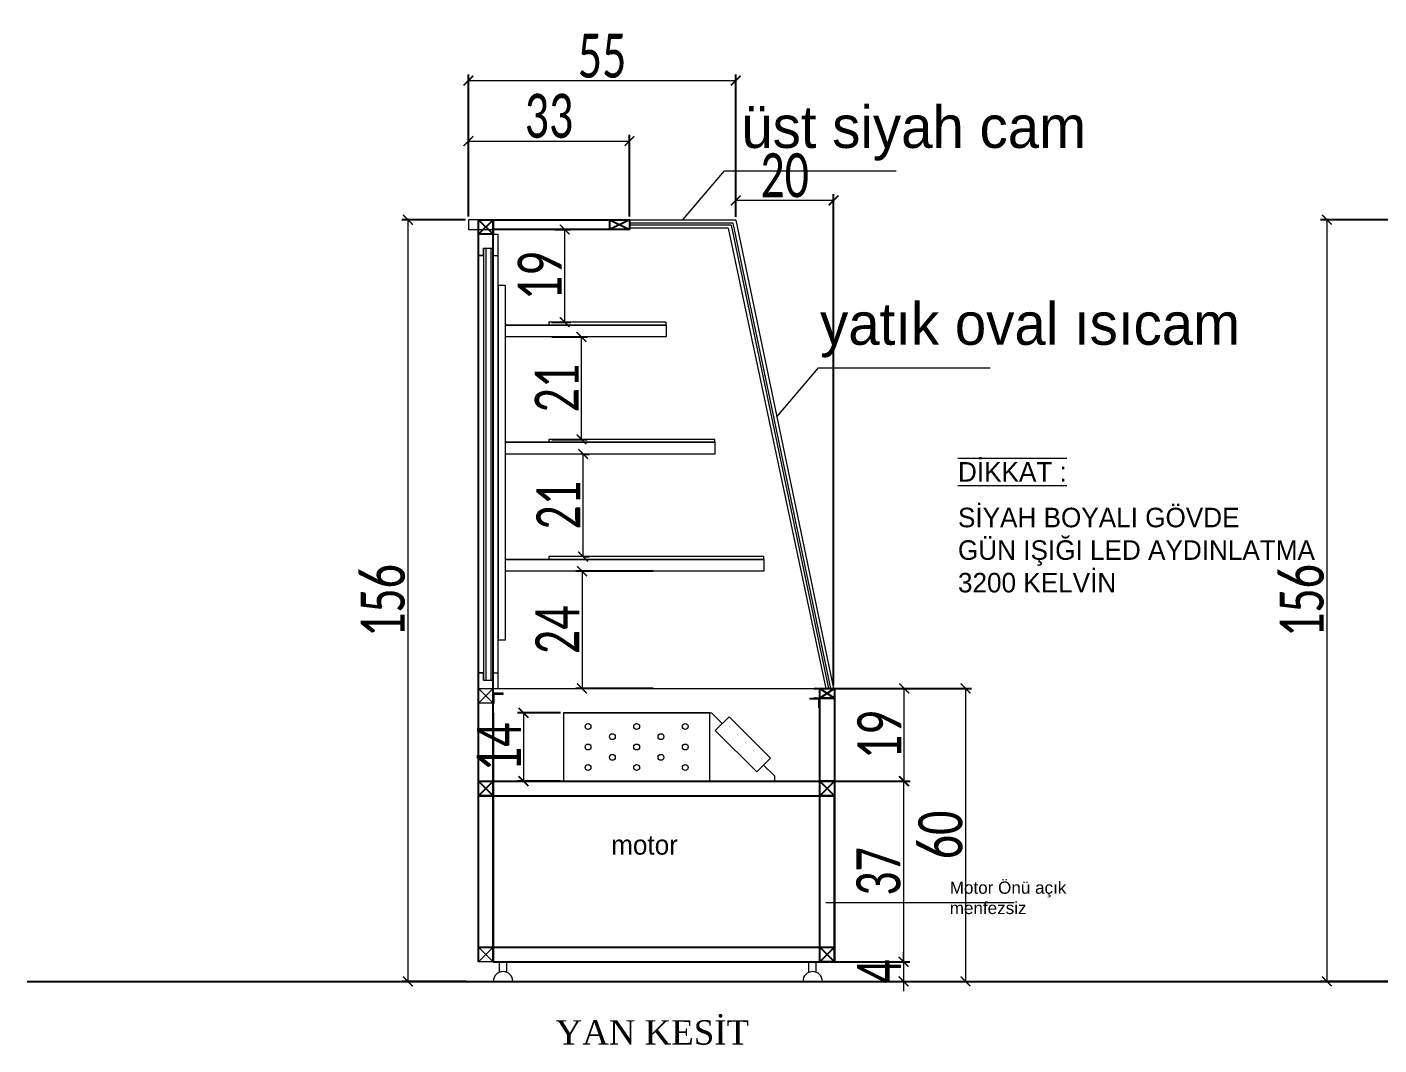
# Model space of a CAD drawing. Header units: millimetres. Extents: x 224378 to 227142, y -96761 to -95047.
# Drawn here: x 226178.7 to 226455.6, y -96304.6 to -96096.1 of the extents above; entities that cross this region are included whole.
import ezdxf
from ezdxf.enums import TextEntityAlignment as Align

# ---------------------------------------------------------------- set-up
doc = ezdxf.new("R2010")
doc.units = ezdxf.units.MM
doc.header["$PDMODE"] = 2
doc.layers.get('0').update_dxf_attribs({"lineweight": 20})
doc.layers.add('mutfak yazı', color=7, linetype='Continuous', lineweight=20)
doc.layers.add('t_olcu', color=252, linetype='Continuous', lineweight=20)
doc.layers.add('OLCULENEDIRME', color=210, linetype='Continuous')
doc.layers.add('PROFIL', color=7, linetype='Continuous')
doc.styles.add('antet', font='arial.ttf')
doc.styles.add('DC_TEXTSTYLE4', font='times.ttf', dxfattribs={"height": 0.2})
doc.styles.add('NESLİ', font='GOTHIC.TTF', dxfattribs={"height": 7})
doc.styles.add('TAKSİM', font='GOTHIC.TTF', dxfattribs={"height": 20})
doc.styles.add('Ölçü50', font='calibri.ttf', dxfattribs={"width": 0.7})
doc.dimstyles.new('olcu10', dxfattribs={"dimtxt": 9, "dimasz": 2, "dimexe": 1.25, "dimexo": 0.625, "dimgap": 0.5, "dimtad": 1, "dimdec": 1, "dimrnd": 0.5, "dimzin": 9, "dimtxsty": 'Ölçü50', "dimblk": 'ARCHTICK', "dimcen": 2, "dimclrd": 256, "dimclre": 256, "dimclrt": 6, "dimazin": 2, "dimtfac": 1, "dimtdec": 1, "dimtix": 1, "dimtmove": 0, "dimatfit": 3, "dimldrblk": 'ARCHTICK', "dimfxl": 1, "dimlwd": -1, "dimarcsym": 0})

# ---------------------------------------------------------------- blocks, each defined once
blk = doc.blocks.new('_ArchTick')
at = {"color": 0, "linetype": 'ByBlock', "const_width": 0.15}
blk.add_lwpolyline([(-0.5, -0.5), (0.5, 0.5)], dxfattribs=at)
blk = doc.blocks.new('*D129')
at = {"layer": 'DEFPOINTS', "color": 0, "transparency": 16777216}
for p in [(226462.37, -96135.54), (226444.92, -96291.54), (226462.37, -96291.54)]:
    blk.add_point(p, dxfattribs=at)
at = {"layer": 't_olcu', "lineweight": -2, "transparency": 16777216}
for p, q in [((226461.75, -96135.54), (226443.67, -96135.54)), ((226461.75, -96291.54), (226443.67, -96291.54))]:
    blk.add_line(p, q, dxfattribs=at)
at = {"layer": 't_olcu', "transparency": 16777216}
blk.add_line((226444.92, -96135.54), (226444.92, -96291.54), dxfattribs=at)
at = {"layer": 't_olcu', "transparency": 16777216, "xscale": 2, "yscale": 2, "zscale": 2}
for p, rotation in [((226444.92, -96135.54), 90), ((226444.92, -96291.54), 270)]:
    blk.add_blockref('_ArchTick', p, dxfattribs=dict(at, rotation=rotation))
at = {"layer": 't_olcu', "color": 6, "transparency": 16777216, "insert": (226439.82, -96213.54), "char_height": 9, "attachment_point": 5, "rotation": 90, "style": 'Ölçü50'}
blk.add_mtext('156', dxfattribs=at)
blk = doc.blocks.new('*D113')
at = {"layer": 'DEFPOINTS', "color": 0, "transparency": 16777216}
for p in [(226302.1, -96119.43), (226269.1, -96135.54, 0), (226302.1, -96135.54, 0)]:
    blk.add_point(p, dxfattribs=at)
at = {"layer": 't_olcu', "lineweight": -2, "transparency": 16777216}
for p, q in [((226269.1, -96134.92), (226269.1, -96118.18)), ((226302.1, -96134.92), (226302.1, -96118.18))]:
    blk.add_line(p, q, dxfattribs=at)
at = {"layer": 't_olcu', "transparency": 16777216}
blk.add_line((226269.1, -96119.43), (226302.1, -96119.43), dxfattribs=at)
at = {"layer": 't_olcu', "transparency": 16777216, "xscale": 2, "yscale": 2, "zscale": 2, "rotation": 180}
blk.add_blockref('_ArchTick', (226269.1, -96119.43), dxfattribs=at)
at = {"layer": 't_olcu', "transparency": 16777216, "xscale": 2, "yscale": 2, "zscale": 2}
blk.add_blockref('_ArchTick', (226302.1, -96119.43), dxfattribs=at)
at = {"layer": 't_olcu', "color": 6, "transparency": 16777216, "insert": (226285.6, -96114.32), "char_height": 9, "attachment_point": 5, "style": 'Ölçü50'}
blk.add_mtext('33', dxfattribs=at)
blk = doc.blocks.new('*D132')
at = {"layer": 'DEFPOINTS', "color": 0, "transparency": 16777216}
for p in [(226339.28, -96231.54, 0), (226358.37, -96231.54), (226339.28, -96250.54, 0)]:
    blk.add_point(p, dxfattribs=at)
at = {"layer": 't_olcu', "lineweight": -2, "transparency": 16777216}
for p, q in [((226339.9, -96231.54), (226359.62, -96231.54)), ((226339.9, -96250.54), (226359.62, -96250.54))]:
    blk.add_line(p, q, dxfattribs=at)
at = {"layer": 't_olcu', "transparency": 16777216}
blk.add_line((226358.37, -96250.54), (226358.37, -96231.54), dxfattribs=at)
at = {"layer": 't_olcu', "transparency": 16777216, "xscale": 2, "yscale": 2, "zscale": 2}
for p, rotation in [((226358.37, -96231.54), 90), ((226358.37, -96250.54), 270)]:
    blk.add_blockref('_ArchTick', p, dxfattribs=dict(at, rotation=rotation))
at = {"layer": 't_olcu', "color": 6, "transparency": 16777216, "insert": (226353.26, -96241.04), "char_height": 9, "attachment_point": 5, "rotation": 90, "style": 'Ölçü50'}
blk.add_mtext('19', dxfattribs=at)
blk = doc.blocks.new('*D133')
at = {"layer": 'DEFPOINTS', "color": 0, "transparency": 16777216}
for p in [(226288.56, -96236.54, 0), (226280.38, -96250.54), (226288.56, -96250.54, 0)]:
    blk.add_point(p, dxfattribs=at)
at = {"layer": 't_olcu', "lineweight": -2, "transparency": 16777216}
for p, q in [((226287.94, -96236.54), (226279.13, -96236.54)), ((226287.94, -96250.54), (226279.13, -96250.54))]:
    blk.add_line(p, q, dxfattribs=at)
at = {"layer": 't_olcu', "transparency": 16777216}
blk.add_line((226280.38, -96236.54), (226280.38, -96250.54), dxfattribs=at)
at = {"layer": 't_olcu', "transparency": 16777216, "xscale": 2, "yscale": 2, "zscale": 2}
for p, rotation in [((226280.38, -96236.54), 90), ((226280.38, -96250.54), 270)]:
    blk.add_blockref('_ArchTick', p, dxfattribs=dict(at, rotation=rotation))
at = {"layer": 't_olcu', "color": 6, "transparency": 16777216, "insert": (226275.35, -96243.54), "char_height": 9, "attachment_point": 5, "rotation": 90, "style": 'Ölçü50'}
blk.add_mtext('14', dxfattribs=at)
blk = doc.blocks.new('*D114')
at = {"layer": 'DEFPOINTS', "color": 0, "transparency": 16777216}
for p in [(226344.1, -96231.54, 0), (226344.26, -96291.54), (226370.92, -96291.54)]:
    blk.add_point(p, dxfattribs=at)
at = {"layer": 't_olcu', "lineweight": -2, "transparency": 16777216}
for p, q in [((226344.72, -96231.54), (226372.17, -96231.54)), ((226344.88, -96291.54), (226372.17, -96291.54))]:
    blk.add_line(p, q, dxfattribs=at)
at = {"layer": 't_olcu', "transparency": 16777216}
blk.add_line((226370.92, -96231.54), (226370.92, -96291.54), dxfattribs=at)
at = {"layer": 't_olcu', "transparency": 16777216, "xscale": 2, "yscale": 2, "zscale": 2}
for p, rotation in [((226370.92, -96231.54), 90), ((226370.92, -96291.54), 270)]:
    blk.add_blockref('_ArchTick', p, dxfattribs=dict(at, rotation=rotation))
at = {"layer": 't_olcu', "color": 6, "transparency": 16777216, "insert": (226365.81, -96261.54), "char_height": 9, "attachment_point": 5, "rotation": 90, "style": 'Ölçü50'}
blk.add_mtext('60', dxfattribs=at)
blk = doc.blocks.new('*D135')
at = {"layer": 'DEFPOINTS', "color": 0, "transparency": 16777216}
for p in [(226269.1, -96135.54), (226256.71, -96291.54), (226269.2, -96291.54, 0)]:
    blk.add_point(p, dxfattribs=at)
at = {"layer": 't_olcu', "lineweight": -2, "transparency": 16777216}
for p, q in [((226268.47, -96135.54), (226255.46, -96135.54)), ((226268.57, -96291.54), (226255.46, -96291.54))]:
    blk.add_line(p, q, dxfattribs=at)
at = {"layer": 't_olcu', "transparency": 16777216}
blk.add_line((226256.71, -96135.54), (226256.71, -96291.54), dxfattribs=at)
at = {"layer": 't_olcu', "transparency": 16777216, "xscale": 2, "yscale": 2, "zscale": 2}
for p, rotation in [((226256.71, -96135.54), 90), ((226256.71, -96291.54), 270)]:
    blk.add_blockref('_ArchTick', p, dxfattribs=dict(at, rotation=rotation))
at = {"layer": 't_olcu', "color": 6, "transparency": 16777216, "insert": (226251.6, -96213.54), "char_height": 9, "attachment_point": 5, "rotation": 90, "style": 'Ölçü50'}
blk.add_mtext('156', dxfattribs=at)
blk = doc.blocks.new('*D136')
at = {"layer": 'DEFPOINTS', "color": 0, "transparency": 16777216}
for p in [(226342.6, -96250.54, 0), (226342.61, -96287.54, 0), (226358.24, -96287.54)]:
    blk.add_point(p, dxfattribs=at)
at = {"layer": 't_olcu', "lineweight": -2, "transparency": 16777216}
for p, q in [((226343.22, -96250.54), (226359.49, -96250.54)), ((226343.23, -96287.54), (226359.49, -96287.54))]:
    blk.add_line(p, q, dxfattribs=at)
at = {"layer": 't_olcu', "transparency": 16777216}
blk.add_line((226358.24, -96250.54), (226358.24, -96287.54), dxfattribs=at)
at = {"layer": 't_olcu', "transparency": 16777216, "xscale": 2, "yscale": 2, "zscale": 2}
for p, rotation in [((226358.24, -96250.54), 90), ((226358.24, -96287.54), 270)]:
    blk.add_blockref('_ArchTick', p, dxfattribs=dict(at, rotation=rotation))
at = {"layer": 't_olcu', "color": 6, "transparency": 16777216, "insert": (226353.12, -96269.04), "char_height": 9, "attachment_point": 5, "rotation": 90, "style": 'Ölçü50'}
blk.add_mtext('37', dxfattribs=at)
blk = doc.blocks.new('*D119')
at = {"layer": 'DEFPOINTS', "color": 0, "transparency": 16777216}
for p in [(226307.6, -96207.54, 0), (226292.37, -96231.54), (226307.6, -96231.54, 0)]:
    blk.add_point(p, dxfattribs=at)
at = {"layer": 't_olcu', "lineweight": -2, "transparency": 16777216}
for p, q in [((226306.97, -96207.54), (226291.12, -96207.54)), ((226306.97, -96231.54), (226291.12, -96231.54))]:
    blk.add_line(p, q, dxfattribs=at)
at = {"layer": 't_olcu', "transparency": 16777216}
blk.add_line((226292.37, -96207.54), (226292.37, -96231.54), dxfattribs=at)
at = {"layer": 't_olcu', "transparency": 16777216, "xscale": 2, "yscale": 2, "zscale": 2}
for p, rotation in [((226292.37, -96207.54), 90), ((226292.37, -96231.54), 270)]:
    blk.add_blockref('_ArchTick', p, dxfattribs=dict(at, rotation=rotation))
at = {"layer": 't_olcu', "color": 6, "transparency": 16777216, "insert": (226287.31, -96219.54), "char_height": 9, "attachment_point": 5, "rotation": 90, "style": 'Ölçü50'}
blk.add_mtext('24', dxfattribs=at)
blk = doc.blocks.new('*D120')
at = {"layer": 'DEFPOINTS', "color": 0, "transparency": 16777216}
for p in [(226292.37, -96183.54, 0), (226292.59, -96183.54), (226292.37, -96204.54, 0)]:
    blk.add_point(p, dxfattribs=at)
at = {"layer": 't_olcu', "transparency": 16777216}
blk.add_line((226292.59, -96204.54), (226292.59, -96183.54), dxfattribs=at)
at = {"layer": 't_olcu', "lineweight": -2, "transparency": 16777216}
for p, q in [((226293, -96183.54), (226293.84, -96183.54)), ((226293, -96204.54), (226293.84, -96204.54))]:
    blk.add_line(p, q, dxfattribs=at)
at = {"layer": 't_olcu', "transparency": 16777216, "xscale": 2, "yscale": 2, "zscale": 2}
for p, rotation in [((226292.59, -96183.54), 90), ((226292.59, -96204.54), 270)]:
    blk.add_blockref('_ArchTick', p, dxfattribs=dict(at, rotation=rotation))
at = {"layer": 't_olcu', "color": 6, "transparency": 16777216, "insert": (226287.54, -96194.04), "char_height": 9, "attachment_point": 5, "rotation": 90, "style": 'Ölçü50'}
blk.add_mtext('21', dxfattribs=at)
blk = doc.blocks.new('*D139')
at = {"layer": 'DEFPOINTS', "color": 0, "transparency": 16777216}
for p in [(226285.6, -96159.54, 0), (226292.25, -96159.54), (226285.6, -96180.54, 0)]:
    blk.add_point(p, dxfattribs=at)
at = {"layer": 't_olcu', "lineweight": -2, "transparency": 16777216}
for p, q in [((226286.22, -96159.54), (226293.5, -96159.54)), ((226286.22, -96180.54), (226293.5, -96180.54))]:
    blk.add_line(p, q, dxfattribs=at)
at = {"layer": 't_olcu', "transparency": 16777216}
blk.add_line((226292.25, -96180.54), (226292.25, -96159.54), dxfattribs=at)
at = {"layer": 't_olcu', "transparency": 16777216, "xscale": 2, "yscale": 2, "zscale": 2}
for p, rotation in [((226292.25, -96159.54), 90), ((226292.25, -96180.54), 270)]:
    blk.add_blockref('_ArchTick', p, dxfattribs=dict(at, rotation=rotation))
at = {"layer": 't_olcu', "color": 6, "transparency": 16777216, "insert": (226287.21, -96170.04), "char_height": 9, "attachment_point": 5, "rotation": 90, "style": 'Ölçü50'}
blk.add_mtext('21', dxfattribs=at)
blk = doc.blocks.new('*D140')
at = {"layer": 'DEFPOINTS', "color": 0, "transparency": 16777216}
for p in [(226286.15, -96137.54), (226288.82, -96137.54), (226285.6, -96156.54, 0)]:
    blk.add_point(p, dxfattribs=at)
at = {"layer": 't_olcu', "lineweight": -2, "transparency": 16777216}
for p, q in [((226286.77, -96137.54), (226290.07, -96137.54)), ((226286.22, -96156.54), (226290.07, -96156.54))]:
    blk.add_line(p, q, dxfattribs=at)
at = {"layer": 't_olcu', "transparency": 16777216}
blk.add_line((226288.82, -96156.54), (226288.82, -96137.54), dxfattribs=at)
at = {"layer": 't_olcu', "transparency": 16777216, "xscale": 2, "yscale": 2, "zscale": 2}
for p, rotation in [((226288.82, -96137.54), 90), ((226288.82, -96156.54), 270)]:
    blk.add_blockref('_ArchTick', p, dxfattribs=dict(at, rotation=rotation))
at = {"layer": 't_olcu', "color": 6, "transparency": 16777216, "insert": (226283.71, -96147.04), "char_height": 9, "attachment_point": 5, "rotation": 90, "style": 'Ölçü50'}
blk.add_mtext('19', dxfattribs=at)
blk = doc.blocks.new('*D141')
at = {"layer": 'DEFPOINTS', "color": 0, "transparency": 16777216}
for p in [(226344.2, -96287.54), (226344.2, -96291.54), (226358.24, -96291.54)]:
    blk.add_point(p, dxfattribs=at)
at = {"layer": 't_olcu', "lineweight": -2, "transparency": 16777216}
for p, q in [((226344.82, -96287.54), (226359.49, -96287.54)), ((226344.82, -96291.54), (226359.49, -96291.54))]:
    blk.add_line(p, q, dxfattribs=at)
at = {"layer": 't_olcu', "transparency": 16777216}
for p, q in [((226358.24, -96287.54), (226358.24, -96285.54)), ((226358.24, -96287.54), (226358.24, -96291.54)), ((226358.24, -96291.54), (226358.24, -96293.54))]:
    blk.add_line(p, q, dxfattribs=at)
at = {"layer": 't_olcu', "transparency": 16777216, "xscale": 2, "yscale": 2, "zscale": 2}
for p, rotation in [((226358.24, -96287.54), 270), ((226358.24, -96291.54), 90)]:
    blk.add_blockref('_ArchTick', p, dxfattribs=dict(at, rotation=rotation))
at = {"layer": 't_olcu', "color": 6, "transparency": 16777216, "insert": (226353.21, -96289.54), "char_height": 9, "attachment_point": 5, "rotation": 90, "style": 'Ölçü50'}
blk.add_mtext('4', dxfattribs=at)
blk = doc.blocks.new('*D143')
at = {"layer": 'DEFPOINTS', "color": 0, "transparency": 16777216}
for p in [(226323.86, -96131.6), (226323.86, -96135.61), (226343.9, -96231.54, 0)]:
    blk.add_point(p, dxfattribs=at)
at = {"layer": 't_olcu', "lineweight": -2, "transparency": 16777216}
for p, q in [((226323.86, -96134.98), (226323.86, -96130.35)), ((226343.9, -96230.92), (226343.9, -96130.35))]:
    blk.add_line(p, q, dxfattribs=at)
at = {"layer": 't_olcu', "transparency": 16777216}
blk.add_line((226343.9, -96131.6), (226323.86, -96131.6), dxfattribs=at)
at = {"layer": 't_olcu', "transparency": 16777216, "xscale": 2, "yscale": 2, "zscale": 2, "rotation": 180}
blk.add_blockref('_ArchTick', (226323.86, -96131.6), dxfattribs=at)
at = {"layer": 't_olcu', "transparency": 16777216, "xscale": 2, "yscale": 2, "zscale": 2}
blk.add_blockref('_ArchTick', (226343.9, -96131.6), dxfattribs=at)
at = {"layer": 't_olcu', "color": 6, "transparency": 16777216, "insert": (226333.88, -96126.49), "char_height": 9, "attachment_point": 5, "style": 'Ölçü50'}
blk.add_mtext('20', dxfattribs=at)
blk = doc.blocks.new('*D144')
at = {"layer": 'DEFPOINTS', "color": 0, "transparency": 16777216}
for p in [(226323.86, -96107.06), (226269.1, -96135.54), (226323.86, -96135.61)]:
    blk.add_point(p, dxfattribs=at)
at = {"layer": 't_olcu', "lineweight": -2, "transparency": 16777216}
for p, q in [((226269.1, -96134.92), (226269.1, -96105.81)), ((226323.86, -96134.98), (226323.86, -96105.81))]:
    blk.add_line(p, q, dxfattribs=at)
at = {"layer": 't_olcu', "transparency": 16777216}
blk.add_line((226269.1, -96107.06), (226323.86, -96107.06), dxfattribs=at)
at = {"layer": 't_olcu', "transparency": 16777216, "xscale": 2, "yscale": 2, "zscale": 2, "rotation": 180}
blk.add_blockref('_ArchTick', (226269.1, -96107.06), dxfattribs=at)
at = {"layer": 't_olcu', "transparency": 16777216, "xscale": 2, "yscale": 2, "zscale": 2}
blk.add_blockref('_ArchTick', (226323.86, -96107.06), dxfattribs=at)
at = {"layer": 't_olcu', "color": 6, "transparency": 16777216, "insert": (226296.48, -96102), "char_height": 9, "attachment_point": 5, "style": 'Ölçü50'}
blk.add_mtext('55', dxfattribs=at)

msp = doc.modelspace()

# ---------------------------------------------------------------- linework, layer by layer
for p, q in [((226269.1, -96135.54, 0), (226269.1, -96137.54, 0)), ((226271.2, -96135.54, 0), (226269.1, -96135.54, 0)), ((226298.1, -96135.54, 0), (226298.1, -96137.54, 0)), ((226269.1, -96137.54, 0), (226302.1, -96137.54, 0)), ((226309.6, -96157.14, 0), (226276.7, -96157.14, 0)), ((226319.6, -96181.14, 0), (226276.7, -96181.14, 0)), ((226276.7, -96205.14, 0), (226329.6, -96205.14, 0)), ((226329.6, -96205.14, 0), (226276.7, -96205.14, 0)), ((226271.2, -96234.54, 0), (226271.2, -96231.54, 0)), ((226271.2, -96231.54, 0), (226274.2, -96231.54, 0)), ((226274.2, -96231.54, 0), (226271.2, -96234.54, 0)), ((226271.2, -96231.54, 0), (226274.2, -96234.54, 0)), ((226274.2, -96231.54, 0), (226274.2, -96234.54, 0)), ((226274.2, -96234.54, 0), (226271.2, -96234.54, 0)), ((226274.2, -96284.54, 0), (226271.2, -96287.54, 0)), ((226271.2, -96284.54, 0), (226274.2, -96287.54, 0))]:
    msp.add_line(p, q)
at = {"color": 3}
for p, q in [((226323.86, -96135.61, 0), (226302.1, -96135.61, 0)), ((226323.28, -96136.23, 0), (226302.1, -96136.23, 0)), ((226322.89, -96136.64, 0), (226302.1, -96136.64, 0)), ((226322.31, -96137.28, 0), (226302.1, -96137.28, 0)), ((226322.31, -96137.28, 0), (226342.31, -96231.54, 0)), ((226322.89, -96136.64, 0), (226342.89, -96231.54, 0)), ((226323.28, -96136.23, 0), (226343.28, -96231.54, 0)), ((226323.86, -96135.61, 0), (226343.86, -96231.54, 0)), ((226274.2, -96142.88, 0), (226274.2, -96229.88, 0)), ((226274.2, -96229.88, 0), (226274.2, -96228.38, 0)), ((226342.28, -96275.36, 0), (226380.87, -96275.36, 0))]:
    msp.add_line(p, q, dxfattribs=at)
at = {"color": 1}
for p, q in [((226274.2, -96138.54, 0), (226275.2, -96138.54, 0)), ((226271.2, -96142.88, 0), (226272.2, -96142.88, 0)), ((226272.2, -96141.38, 0), (226274.2, -96141.38, 0)), ((226272.2, -96142.88, 0), (226272.2, -96141.38, 0)), ((226272.2, -96141.38, 0), (226274.2, -96141.38, 0)), ((226272.2, -96142.88, 0), (226272.2, -96229.88, 0)), ((226272.7, -96141.38, 0), (226272.7, -96229.88, 0)), ((226273.7, -96141.38, 0), (226273.7, -96229.88, 0)), ((226274.2, -96141.38, 0), (226274.2, -96142.88, 0)), ((226274.2, -96142.88, 0), (226275.2, -96142.88, 0)), ((226274.2, -96142.88, 0), (226275.2, -96142.88, 0)), ((226271.2, -96228.38, 0), (226272.2, -96228.38, 0)), ((226272.2, -96228.38, 0), (226272.2, -96229.88, 0)), ((226274.2, -96228.38, 0), (226275.2, -96228.38, 0)), ((226274.2, -96228.38, 0), (226275.2, -96228.38, 0)), ((226272.2, -96229.88, 0), (226274.2, -96229.88, 0)), ((226272.2, -96229.88, 0), (226274.2, -96229.88, 0))]:
    msp.add_line(p, q, dxfattribs=at)
at = {"color": 1, "ltscale": 2}
msp.add_line((226275.2, -96231.54, 0), (226275.2, -96138.54, 0), dxfattribs=at)
at = {"color": 5}
for p, q in [((226276.7, -96157.14, 0), (226309.6, -96157.14, 0)), ((226276.7, -96181.14, 0), (226319.6, -96181.14, 0)), ((226275.48, -96289.67, 0), (226275.48, -96287.54, 0)), ((226276.99, -96289.71, 0), (226276.99, -96287.54, 0)), ((226338.81, -96289.71, 0), (226338.81, -96287.54, 0)), ((226340.32, -96289.67, 0), (226340.32, -96287.54, 0))]:
    msp.add_line(p, q, dxfattribs=at)
at = {"ltscale": 2}
for p, q in [((226341.1, -96253.54, 0), (226341.1, -96231.54, 0)), ((226344.11, -96253.54, 0), (226344.1, -96231.54, 0))]:
    msp.add_line(p, q, dxfattribs=at)
at = {"color": 5, "ltscale": 2}
for p, q in [((226344.2, -96231.54, 0), (226344.1, -96231.54, 0)), ((226344.2, -96287.54, 0), (226344.2, -96231.54, 0)), ((226344.11, -96287.54, 0), (226344.2, -96287.54, 0))]:
    msp.add_line(p, q, dxfattribs=at)
at = {"color": 1, "flags": 128}
for points in [[(226272.2, -96141.38), (226272.2, -96142.88), (226271.2, -96142.88)], [(226272.2, -96229.88), (226272.2, -96228.38), (226271.2, -96228.38)]]:
    msp.add_lwpolyline(points, dxfattribs=at)
at = {"color": 5, "flags": 128}
for points in [[(226276.7, -96149.02), (226275.2, -96149.02), (226275.2, -96201.97), (226275.2, -96221.6), (226276.7, -96221.6), (226276.7, -96149.02)], [(226274.4, -96234.54), (226274.4, -96232.74), (226276.2, -96232.74), (226276.2, -96232.54), (226274.2, -96232.54), (226274.2, -96234.54), (226274.4, -96234.54)], [(226340.9, -96235.54), (226340.9, -96233.74), (226339.1, -96233.74), (226339.1, -96233.54), (226341.1, -96233.54), (226341.1, -96235.54), (226340.9, -96235.54)], [(226288.56, -96250.54), (226318.56, -96250.54), (226318.56, -96236.54), (226288.56, -96236.54), (226288.56, -96250.54)]]:
    msp.add_lwpolyline(points, close=True, dxfattribs=at)
at = {"elevation": 0}
for points in [[(226276.7, -96157.14), (226309.6, -96157.14), (226309.6, -96159.54), (226276.7, -96159.54)], [(226276.7, -96181.14), (226319.6, -96181.14), (226319.6, -96183.54), (226276.7, -96183.54)], [(226276.7, -96205.14), (226329.6, -96205.14), (226329.6, -96207.54), (226276.7, -96207.54)]]:
    msp.add_lwpolyline(points, close=True, dxfattribs=at)
at = {"flags": 128}
for points in [[(226309.6, -96156.54), (226285.6, -96156.54), (226285.6, -96157.14), (226309.6, -96157.14), (226309.6, -96156.54)], [(226319.6, -96180.54), (226285.6, -96180.54), (226285.6, -96181.14), (226319.6, -96181.14), (226319.6, -96180.54)], [(226329.6, -96204.54), (226285.6, -96204.54), (226285.6, -96205.14), (226329.6, -96205.14), (226329.6, -96204.54)], [(226274.2, -96287.54), (226271.2, -96287.54), (226271.2, -96284.54), (226274.2, -96284.54), (226274.2, -96287.54)]]:
    msp.add_lwpolyline(points, close=True, dxfattribs=at)
at = {"color": 5, "ltscale": 2, "flags": 128}
msp.add_lwpolyline([(226276.2, -96232.54), (226274.2, -96232.54), (226274.2, -96231.54), (226341.1, -96231.54), (226341.1, -96233.54), (226340.1, -96233.54), (226340.1, -96233.34)], dxfattribs=at)
at = {"color": 5, "flags": 128}
for points in [[(226288.56, -96236.54), (226318.89, -96236.54), (226321.09, -96238.74)], [(226329.57, -96247.23), (226331.78, -96249.43), (226331.78, -96250.54)]]:
    msp.add_lwpolyline(points, dxfattribs=at)
at = {"color": 1, "flags": 128}
msp.add_lwpolyline([(226322.5, -96237.33), (226319.67, -96240.16), (226328.16, -96248.64), (226330.99, -96245.81), (226322.5, -96237.33)], close=True, dxfattribs=at)
at = {"color": 5}
for centre in [(226293.61, -96239.33, 0), (226303.56, -96239.33, 0), (226313.52, -96239.33, 0), (226293.61, -96243.54, 0), (226298.59, -96241.43, 0), (226303.56, -96243.54, 0), (226308.54, -96241.43, 0), (226313.52, -96243.54, 0), (226298.59, -96245.65, 0), (226308.54, -96245.65, 0), (226293.61, -96247.75, 0), (226303.56, -96247.75, 0), (226313.52, -96247.75, 0)]:
    msp.add_circle(centre, 0.6, dxfattribs=at)
for centre in [(226276.2, -96291.54, 0), (226339.61, -96291.54, 0)]:
    msp.add_arc(centre, 2, 0, 180, dxfattribs=at)
at = {"layer": 'mutfak yazı'}
for p, q in [((226312.98, -96135.61, 0), (226321.55, -96125.57, 0)), ((226321.55, -96125.57, 0), (226356.7, -96125.57, 0)), ((226332.26, -96175.93, 0), (226340.83, -96165.88, 0)), ((226340.83, -96165.88, 0), (226375.99, -96165.88, 0))]:
    msp.add_line(p, q, dxfattribs=at)
at = {"layer": 'OLCULENEDIRME'}
msp.add_line((226178.69, -96291.54, 0), (226804.63, -96291.54, 0), dxfattribs=at)
at = {"layer": 'PROFIL'}
for p, q in [((226274.2, -96135.54, 0), (226271.2, -96138.54, 0)), ((226271.2, -96135.54, 0), (226274.2, -96138.54, 0)), ((226271.2, -96287.54, 0), (226271.2, -96135.54, 0)), ((226271.2, -96287.54, 0), (226271.2, -96135.54, 0)), ((226274.2, -96137.54, 0), (226274.2, -96135.54, 0)), ((226274.2, -96135.54, 0), (226298.1, -96135.54, 0)), ((226274.2, -96231.54, 0), (226274.2, -96135.54, 0)), ((226302.1, -96135.54, 0), (226298.1, -96137.54, 0)), ((226298.1, -96135.54, 0), (226302.1, -96137.54, 0)), ((226298.1, -96137.54, 0), (226274.2, -96137.54, 0)), ((226274.2, -96287.54, 0), (226274.2, -96231.54, 0)), ((226344.1, -96231.54, 0), (226341.1, -96233.54, 0)), ((226341.1, -96231.54, 0), (226344.1, -96233.54, 0)), ((226274.2, -96236.54, 0), (226274.2, -96287.54, 0)), ((226274.2, -96250.54, 0), (226271.2, -96253.54, 0)), ((226271.2, -96250.54, 0), (226274.2, -96253.54, 0)), ((226271.2, -96250.54, 0), (226344.1, -96250.54, 0)), ((226344.1, -96250.54, 0), (226341.1, -96253.54, 0)), ((226341.1, -96250.54, 0), (226344.1, -96253.54, 0)), ((226271.2, -96253.54, 0), (226344.1, -96253.54, 0)), ((226341.11, -96287.54, 0), (226341.11, -96253.54, 0)), ((226344.11, -96287.54, 0), (226344.11, -96253.54, 0)), ((226344.11, -96287.54, 0), (226344.11, -96253.54, 0)), ((226271.2, -96284.54, 0), (226344.11, -96284.54, 0)), ((226344.11, -96284.54, 0), (226341.11, -96287.54, 0)), ((226341.11, -96284.54, 0), (226344.11, -96287.54, 0)), ((226274.2, -96287.54, 0), (226342.9, -96287.54, 0))]:
    msp.add_line(p, q, dxfattribs=at)
at = {"layer": 'PROFIL', "flags": 128}
for points in [[(226274.2, -96138.54), (226271.2, -96138.54), (226271.2, -96135.54), (226274.2, -96135.54), (226274.2, -96138.54)], [(226302.1, -96137.54), (226298.1, -96137.54), (226298.1, -96135.54), (226302.1, -96135.54), (226302.1, -96137.54)], [(226344.1, -96233.54), (226341.1, -96233.54), (226341.1, -96231.54), (226344.1, -96231.54), (226344.1, -96233.54)], [(226341.1, -96233.54), (226344.1, -96233.54), (226344.1, -96250.54), (226341.1, -96250.54), (226341.1, -96233.54)], [(226274.2, -96253.54), (226271.2, -96253.54), (226271.2, -96250.54), (226274.2, -96250.54), (226274.2, -96253.54)], [(226344.1, -96253.54), (226341.1, -96253.54), (226341.1, -96250.54), (226344.1, -96250.54), (226344.1, -96253.54)], [(226344.11, -96287.54), (226341.11, -96287.54), (226341.11, -96284.54), (226344.11, -96284.54), (226344.11, -96287.54)]]:
    msp.add_lwpolyline(points, close=True, dxfattribs=at)

# ---------------------------------------------------------------- texts
at = {"style": 'TAKSİM'}
for s, p in [('üst siyah cam', (226360.31, -96120.85, 0)), ('yatık oval ısıcam', (226384.15, -96161.17, 0))]:
    msp.add_text(s, height=8.64, dxfattribs=at).set_placement(p, align=Align.CENTER)
at = {"style": 'DC_TEXTSTYLE4'}
msp.add_text('YAN KESİT ', height=5, dxfattribs=at).set_placement((226286.95, -96304.49, 0))
at = {"char_height": 4, "attachment_point": 1, "style": 'NESLİ'}
for s, width, insert in [('{\\L\\ODİKKAT :}', 89.1718, (226369.38, -96185.19, 0)), ('SİYAH BOYALI GÖVDE\\PGÜN IŞIĞI LED AYDINLATMA \\P3200 KELVİN', 89.1718, (226369.38, -96194.54, 0)), ('motor', 24.0321, (226298.34, -96261.58, 0))]:
    msp.add_mtext_dynamic_manual_height_columns(s, width=width, gutter_width=20, heights=[0], dxfattribs=dict(at, insert=insert))
at = {"color": 3, "insert": (226367.7, -96271.09, 0), "char_height": 2.5, "attachment_point": 1, "style": 'antet'}
msp.add_mtext_dynamic_manual_height_columns('Motor Önü açık menfezsiz', width=30.0185, gutter_width=12.5, heights=[0], dxfattribs=at)

# ---------------------------------------------------------------- dimensions: what is measured, and where the dimension line sits
at = {"layer": 't_olcu'}
for base, p1, p2, picture, middle in [((226323.86, -96107.06, 0), (226269.1, -96135.54, 0), (226323.86, -96135.61, 0), '*D144', (226296.48, -96102, 0)), ((226302.1, -96119.43, 0), (226269.1, -96135.54, 0), (226302.1, -96135.54, 0), '*D113', (226285.6, -96114.32, 0)), ((226323.86, -96131.6, 0), (226343.9, -96231.54, 0), (226323.86, -96135.61, 0), '*D143', (226333.88, -96126.49, 0))]:
    dim = msp.add_linear_dim(base=base, p1=p1, p2=p2, dimstyle='olcu10', dxfattribs=at)
    dim.commit()
    dim.dimension.update_dxf_attribs({"geometry": picture, "text_midpoint": middle})
for base, p1, p2, picture, middle in [((226256.71, -96291.54, 0), (226269.1, -96135.54, 0), (226269.2, -96291.54, 0), '*D135', (226251.6, -96213.54, 0)), ((226444.92, -96291.54, 0), (226462.37, -96135.54, 0), (226462.37, -96291.54, 0), '*D129', (226439.82, -96213.54, 0)), ((226288.82, -96137.54, 0), (226285.6, -96156.54, 0), (226286.15, -96137.54, 0), '*D140', (226283.71, -96147.04, 0)), ((226292.25, -96159.54, 0), (226285.6, -96180.54, 0), (226285.6, -96159.54, 0), '*D139', (226287.21, -96170.04, 0)), ((226292.59, -96183.54, 0), (226292.37, -96204.54, 0), (226292.37, -96183.54, 0), '*D120', (226287.54, -96194.04, 0)), ((226292.37, -96231.54, 0), (226307.6, -96207.54, 0), (226307.6, -96231.54, 0), '*D119', (226287.31, -96219.54, 0)), ((226358.37, -96231.54, 0), (226339.28, -96250.54, 0), (226339.28, -96231.54, 0), '*D132', (226353.26, -96241.04, 0)), ((226370.92, -96291.54, 0), (226344.1, -96231.54, 0), (226344.26, -96291.54, 0), '*D114', (226365.81, -96261.54, 0)), ((226358.24, -96287.54, 0), (226342.6, -96250.54, 0), (226342.61, -96287.54, 0), '*D136', (226353.12, -96269.04, 0)), ((226358.24, -96291.54, 0), (226344.2, -96287.54, 0), (226344.2, -96291.54, 0), '*D141', (226353.21, -96289.54, 0))]:
    dim = msp.add_linear_dim(base=base, p1=p1, p2=p2, angle=90, dimstyle='olcu10', dxfattribs=at)
    dim.commit()
    dim.dimension.update_dxf_attribs({"geometry": picture, "text_midpoint": middle})
dim = msp.add_linear_dim(base=(226280.38, -96250.54, 0), p1=(226288.56, -96236.54, 0), p2=(226288.56, -96250.54, 0), angle=90, dimstyle='olcu10', dxfattribs=at)
dim.commit()
dim.dimension.update_dxf_attribs({"geometry": '*D133', "text_midpoint": (226280.38, -96243.54, 0), "dimtype": 160})

doc.saveas('drawing.dxf')
